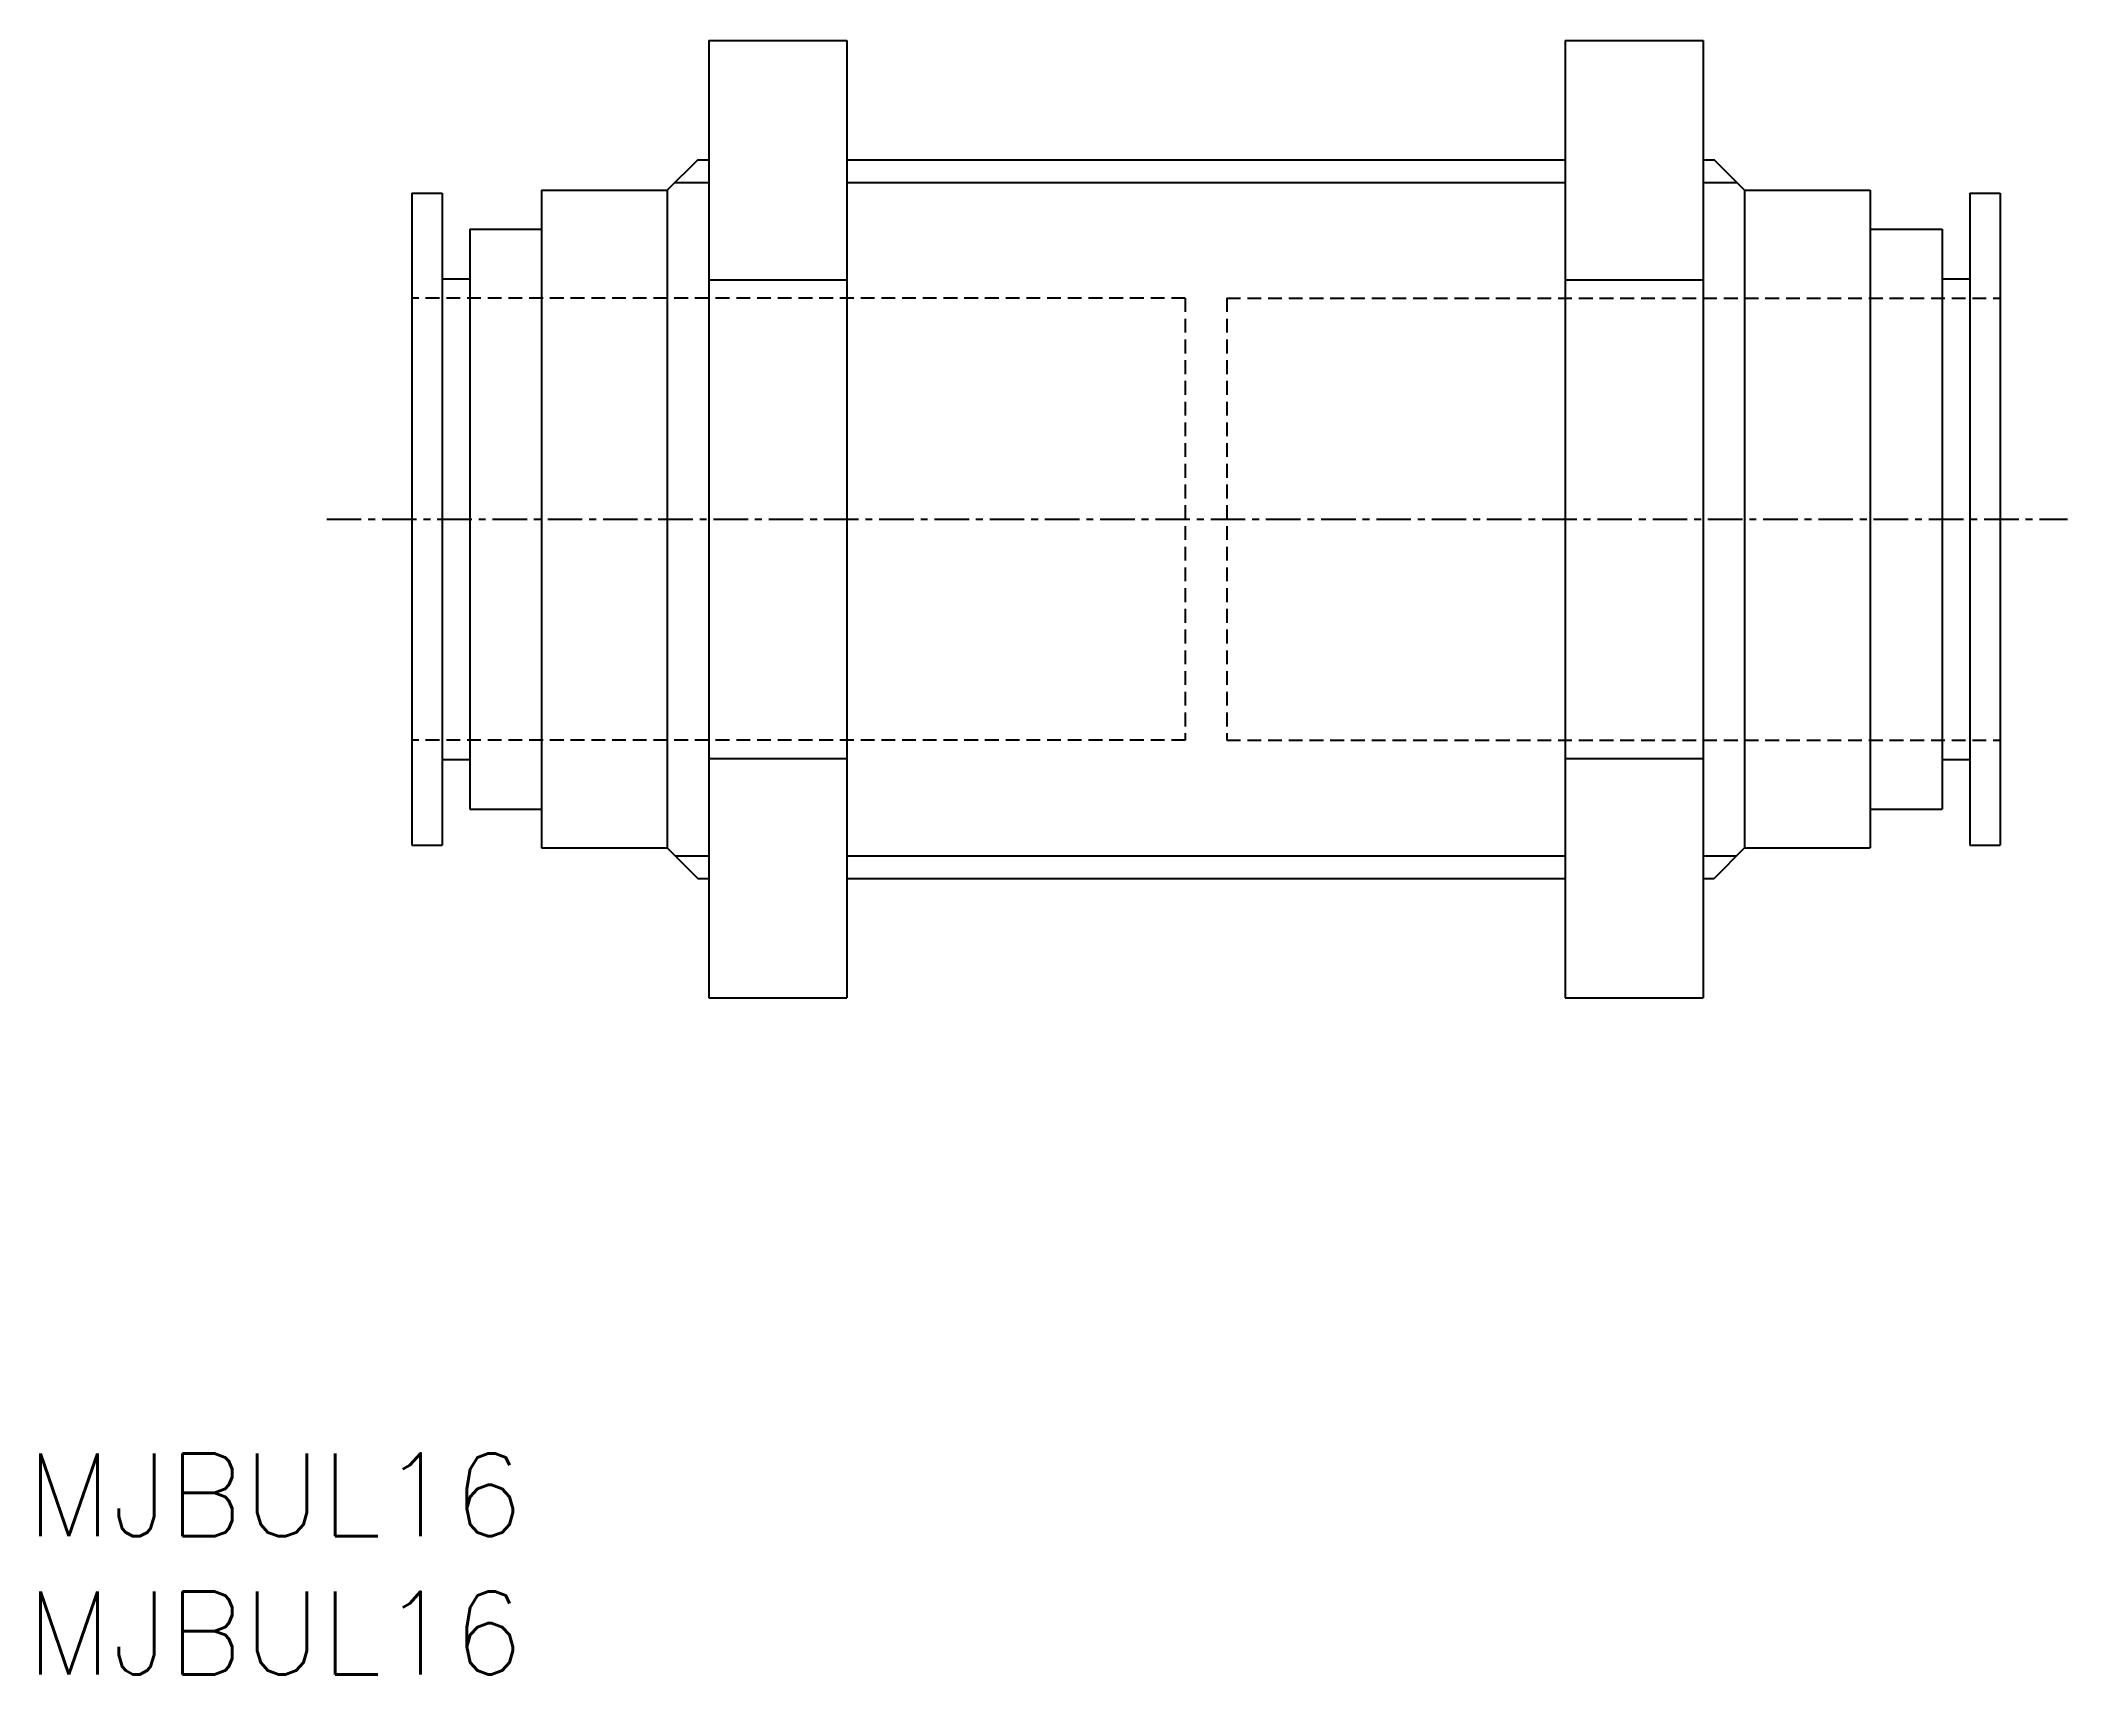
# Model space of a CAD drawing. Extents: x 0.5 to 73.9, y 0 to 59.1.
import ezdxf

# ---------------------------------------------------------------- set-up
doc = ezdxf.new("R2010")
doc.units = 0
doc.linetypes.add('CENTER', pattern=[2, 1.25, -0.25, 0.25, -0.25])
doc.linetypes.add('DASHED', pattern=[0.75, 0.5, -0.25])
doc.layers.get('0').update_dxf_attribs({"linetype": 'CONTINUOUS'})
doc.layers.add('CENTER', color=1, linetype='CENTER')
doc.styles.get("Standard").update_dxf_attribs({"font": 'txt.shx'})

# ---------------------------------------------------------------- blocks, each defined once
blk = doc.blocks.new('*U3')
at = {"color": 7, "linetype": 'CONTINUOUS'}
blk.add_text('MJBUL16', height=3, dxfattribs=at).set_placement((0, 5))
blk = doc.blocks.new('*U4')
at = {"color": 7, "linetype": 'CONTINUOUS'}
blk.add_text('MJBUL16', height=3, dxfattribs=at).set_placement((0, 0))

msp = doc.modelspace()

# ---------------------------------------------------------------- linework, layer by layer
at = {"color": 7, "linetype": 'CONTINUOUS'}
for p, q in [((24.705, 59.133), (24.705, 24.492)), ((24.705, 59.133), (29.705, 59.133)), ((29.705, 59.133), (29.705, 24.492)), ((55.705, 59.133), (55.705, 24.492)), ((55.705, 59.133), (60.705, 59.133)), ((60.705, 59.133), (60.705, 24.492)), ((24.305, 54.812), (23.205, 53.712)), ((24.305, 54.812), (24.705, 54.812)), ((29.705, 54.812), (55.705, 54.812)), ((60.705, 54.812), (61.105, 54.812)), ((62.205, 53.712), (61.105, 54.812)), ((13.955, 53.612), (15.055, 53.612)), ((13.955, 53.612), (13.955, 30.012)), ((15.055, 53.612), (15.055, 30.012)), ((18.655, 53.712), (18.655, 29.912)), ((18.655, 53.712), (23.205, 53.712)), ((23.205, 53.712), (23.205, 29.912)), ((23.493, 54), (24.705, 54)), ((29.705, 54), (55.705, 54)), ((60.705, 54), (61.917, 54)), ((62.205, 53.712), (66.755, 53.712)), ((62.205, 53.712), (62.205, 29.912)), ((66.755, 53.712), (66.755, 29.912)), ((70.355, 53.612), (71.455, 53.612)), ((70.355, 53.612), (70.355, 30.012)), ((71.455, 53.612), (71.455, 30.012)), ((16.055, 52.312), (18.655, 52.312)), ((16.055, 52.312), (16.055, 31.312)), ((66.755, 52.312), (69.355, 52.312)), ((69.355, 52.312), (69.355, 31.312)), ((15.055, 50.512), (16.055, 50.512)), ((24.705, 50.472), (29.705, 50.472)), ((55.705, 50.472), (60.705, 50.472)), ((69.355, 50.512), (70.355, 50.512)), ((15.055, 33.112), (16.055, 33.112)), ((24.705, 33.152), (29.705, 33.152)), ((55.705, 33.152), (60.705, 33.152)), ((69.355, 33.112), (70.355, 33.112)), ((16.055, 31.312), (18.655, 31.312)), ((66.755, 31.312), (69.355, 31.312)), ((13.955, 30.012), (15.055, 30.012)), ((18.655, 29.912), (23.205, 29.912)), ((23.205, 29.912), (24.305, 28.812)), ((23.493, 29.624), (24.705, 29.624)), ((29.705, 29.624), (55.705, 29.624)), ((60.705, 29.624), (61.917, 29.624)), ((62.205, 29.912), (61.105, 28.812)), ((62.205, 29.912), (66.755, 29.912)), ((70.355, 30.012), (71.455, 30.012)), ((24.305, 28.812), (24.705, 28.812)), ((29.705, 28.812), (55.705, 28.812)), ((60.705, 28.812), (61.105, 28.812)), ((24.705, 24.492), (29.705, 24.492)), ((55.705, 24.492), (60.705, 24.492))]:
    msp.add_line(p, q, dxfattribs=at)
at = {"color": 3, "linetype": 'DASHED'}
for p, q in [((41.955, 49.812), (13.955, 49.812)), ((41.955, 49.812), (41.955, 33.812)), ((43.455, 49.812), (43.455, 33.812)), ((43.455, 49.812), (71.455, 49.812)), ((41.955, 33.812), (13.955, 33.812)), ((43.455, 33.812), (71.455, 33.812))]:
    msp.add_line(p, q, dxfattribs=at)
at = {"layer": 'CENTER', "color": 1, "linetype": 'CENTER'}
msp.add_line((10.877, 41.812), (73.893, 41.812), dxfattribs=at)

# ---------------------------------------------------------------- block references
at = {"color": 7, "linetype": 'CONTINUOUS'}
for name in ['*U3', '*U4']:
    msp.add_blockref(name, (0, 0), dxfattribs=at)

doc.saveas('drawing.dxf')
